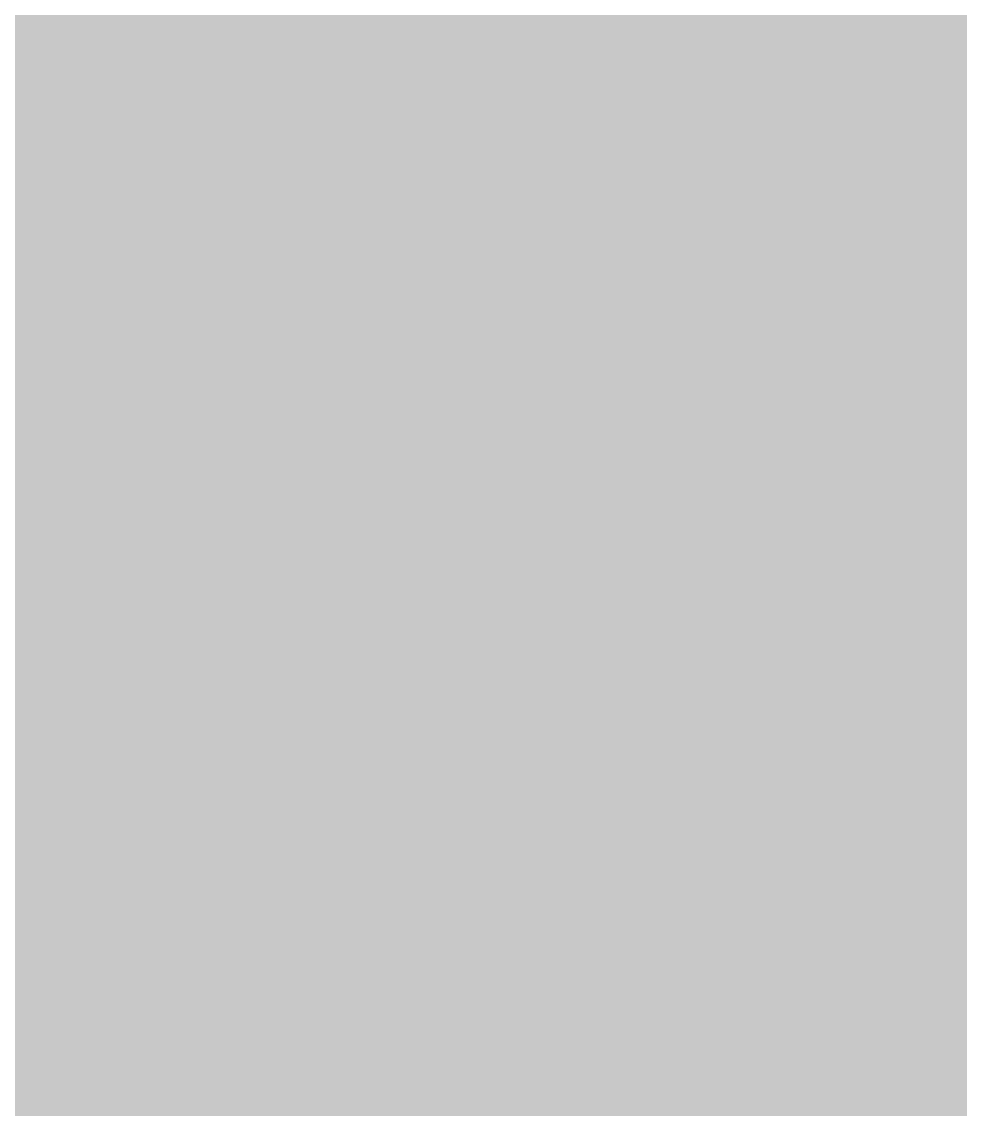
# Model space of a CAD drawing. Header units: inches. Extents: x -54880 to -186, y -132 to 853.
# Drawn here: x -15883.084 to -15882.163, y 144.329 to 145.395 of the extents above; entities that cross this region are included whole.
import ezdxf

# ---------------------------------------------------------------- set-up
doc = ezdxf.new("R2010")
doc.units = ezdxf.units.IN
doc.header["$MEASUREMENT"] = 0
doc.layers.add('Q-SPCQ', color=91, linetype='Continuous', lineweight=9)

# ---------------------------------------------------------------- blocks, each defined once
blk = doc.blocks.new('Basketball_Backstop-Performance_Sports_Systems-3103-Ceiling_Hung - 27_-0_ to 27_-11 7_8_-652462-Section 1')
at = {"layer": 'Q-SPCQ'}
h = blk.add_hatch(color=256, dxfattribs=at)
h.paths.add_polyline_path([(22187.3015, 130), (22188.0528, 130), (22188.046, 130.75), (22187.1153, 130.75), (22187.1473, 130), (22187.2409, 130)], flags=0)
h.paths.add_polyline_path([(22188.0528, 137.75), (22188.0528, 224), (22187.1153, 224), (22187.1473, 137.75), (22188.0287, 137.75)], flags=0)
h = blk.add_hatch(color=256, dxfattribs=at)
h.paths.add_polyline_path([(22188.9584, 128), (22188.9903, 128.0221), (22188.9278, 130.75), (22188.0528, 130.75), (22188.0578, 130), (22188.9278, 130), (22188.9278, 128)], flags=0)
h.paths.add_polyline_path([(22188.0528, 137.75), (22188.9903, 137.75), (22188.9278, 224), (22188.0528, 224), (22188.0528, 142.0884)], flags=0)

msp = doc.modelspace()

# ---------------------------------------------------------------- block references
at = {"layer": 'Q-SPCQ'}
msp.add_blockref('Basketball_Backstop-Performance_Sports_Systems-3103-Ceiling_Hung - 27_-0_ to 27_-11 7_8_-652462-Section 1', (-38070.76169, 0), dxfattribs=at)

doc.saveas('drawing.dxf')
